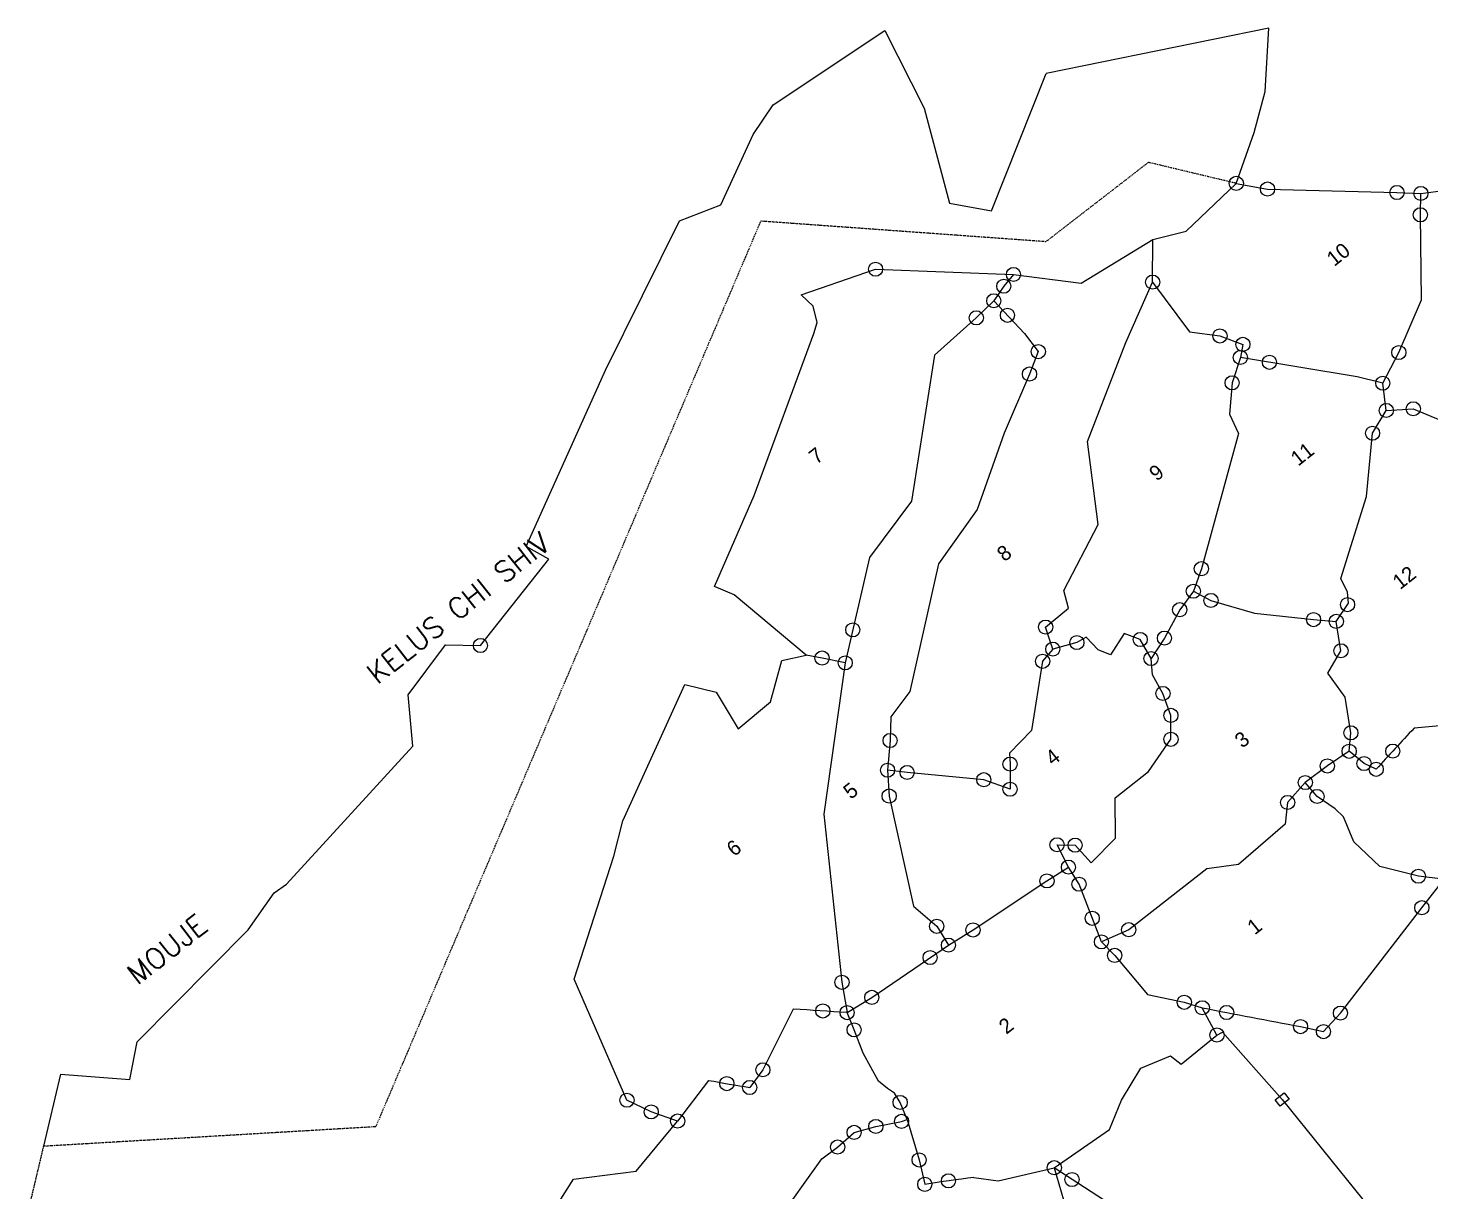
# Model space of a CAD drawing. Header units: metres. Extents: x 348758 to 350592, y 1757753 to 1760169.
# Drawn here: x 348774 to 349618, y 1759469 to 1760169 of the extents above; entities that cross this region are included whole.
import ezdxf

# ---------------------------------------------------------------- set-up
doc = ezdxf.new("R2010")
doc.units = ezdxf.units.M
doc.header["$MEASUREMENT"] = 0
doc.linetypes.add('DASHDOT', pattern=[1, 0.5, -0.25, 0, -0.25])
for name, color, linetype in [('OFF', 1, 'Continuous'), ('POLY_PARCEL', 6, 'Continuous'), ('POLY_WATER', 4, 'Continuous'), ('TEXT_MAPOUT', 7, 'Continuous'), ('TEXT_PARCEL', 7, 'Continuous'), ('V_BOUND_LINE', 7, 'Continuous'), ('V_BOUND_STREAM_LINE', 7, 'DASHDOT')]:
    doc.layers.add(name, color=color, linetype=linetype)
doc.styles.get("Standard").update_dxf_attribs({"font": 'simplex.shx'})
doc.styles.add('TEXT_MAP', font='')
doc.styles.get('TEXT_MAP').set_extended_font_data('Kruti Dev 050')

msp = doc.modelspace()

# ---------------------------------------------------------------- linework, layer by layer
msp.add_lwpolyline([(349524.59, 1759523.95), (349530.05, 1759528.26), (349533.04, 1759524.48), (349527.57, 1759520.17)], close=True)
for centre in [(349501.22, 1760075.8), (349520.03, 1760072.41), (349597.97, 1760070.32), (349612.36, 1760069.75), (349612.08, 1760056.87), (349284.02, 1760024.12), (349367.05, 1760020.99), (349361.24, 1760013.89), (349450.85, 1760016.37), (349355.19, 1760005.13), (349344.69, 1759994.85), (349363.44, 1759996.37), (349491.4, 1759983.96), (349505.21, 1759978.88), (349382.02, 1759974.51), (349503.7, 1759970.99), (349521.18, 1759968.09), (349599.11, 1759973.95), (349376.72, 1759961.02), (349498.73, 1759955.72), (349589.44, 1759955.49), (349591.53, 1759939.1), (349607.79, 1759940.08), (349583.28, 1759925.37), (349480.19, 1759843.81), (349475.41, 1759830.25), (349486, 1759824.69), (349467.18, 1759819.11), (349568.22, 1759822.18), (349386.44, 1759808.66), (349547.75, 1759813.13), (349561.46, 1759812.11), (349270.32, 1759806.99), (349405.25, 1759799.33), (349443.37, 1759801.18), (349457.95, 1759802.03), (349046.12, 1759797.57), (349390.75, 1759795.41), (349564.25, 1759794.4), (349251.79, 1759790.04), (349265.74, 1759787.11), (349384.62, 1759788.06), (349449.92, 1759789.7), (349457.08, 1759768.7), (349461.84, 1759755.51), (349292.77, 1759740.38), (349461.89, 1759741.12), (349570.23, 1759745), (349569.2, 1759733.88), (349595.44, 1759733.98), (349365.02, 1759726.15), (349556.05, 1759725.04), (349578.13, 1759726.49), (349585.5, 1759723.04), (349291.25, 1759722.5), (349303.02, 1759721.12), (349349.18, 1759716.77), (349542.77, 1759715.07), (349292.22, 1759706.95), (349364.99, 1759711.06), (349549.86, 1759706.67), (349532.13, 1759703.06), (349393.32, 1759677.57), (349404.17, 1759677.35), (349400.15, 1759664.14), (349387.24, 1759655.83), (349610.88, 1759658.67), (349406.55, 1759653.86), (349612.96, 1759639.69), (349414.5, 1759633.34), (349320.85, 1759628.51), (349342.7, 1759626.31), (349436.45, 1759626.44), (349327.93, 1759617.16), (349420.03, 1759619.14), (349316.87, 1759609.68), (349428, 1759611.01), (349263.8, 1759594.78), (349281.75, 1759585.72), (349469.91, 1759582.76), (349480.76, 1759579.47), (349252.29, 1759577.53), (349266.91, 1759576.52), (349495.41, 1759576.6), (349563.96, 1759576.26), (349271.12, 1759566.14), (349489.59, 1759563.06), (349539.94, 1759568.12), (349553.71, 1759565.07), (349216.17, 1759542.11), (349194.48, 1759533.77), (349208.24, 1759531.46), (349134.36, 1759523.79), (349298.85, 1759522.47), (349148.96, 1759516.75), (349164.87, 1759511.24), (349271.11, 1759504.43), (349284.2, 1759508.02), (349299.66, 1759511.06), (349261.18, 1759495.62), (349310.27, 1759487.83), (349391.65, 1759483.15), (349313.66, 1759473.15), (349327.92, 1759475.25), (349402.31, 1759476.03)]:
    msp.add_circle(centre, 4.26)
at = {"layer": 'OFF'}
for p, q in [((349520.88, 1760169.32), (349386.73, 1760142.02)), ((348793.28, 1759539.49), (348782.97, 1759496.03))]:
    msp.add_line(p, q, dxfattribs=at)
at = {"layer": 'POLY_PARCEL'}
for p, q in [((349612.08, 1760056.87), (349612.36, 1760069.75)), ((349612.67, 1760005.79), (349612.08, 1760056.87)), ((349450.85, 1760016.37), (349450.96, 1760042.07)), ((349367.05, 1760020.99), (349361.24, 1760013.89)), ((349434.72, 1759979.93), (349450.85, 1760016.37)), ((349450.85, 1760016.37), (349472.96, 1759986.41)), ((349361.24, 1760013.89), (349355.19, 1760005.13)), ((349599.11, 1759973.95), (349612.67, 1760005.79)), ((349355.19, 1760005.13), (349344.69, 1759994.85)), ((349355.19, 1760005.13), (349373.67, 1759985.51)), ((349344.69, 1759994.85), (349319.57, 1759972.36)), ((349373.67, 1759985.51), (349382.02, 1759974.51)), ((349472.96, 1759986.41), (349491.4, 1759983.96)), ((349491.4, 1759983.96), (349505.21, 1759978.88)), ((349319.57, 1759972.36), (349305.61, 1759884.56)), ((349382.02, 1759974.51), (349376.72, 1759961.02)), ((349411.55, 1759920.4), (349434.72, 1759979.93)), ((349505.21, 1759978.88), (349503.7, 1759970.99)), ((349589.44, 1759955.49), (349599.11, 1759973.95)), ((349503.7, 1759970.99), (349498.73, 1759955.72)), ((349574.03, 1759959.31), (349503.7, 1759970.99)), ((349376.72, 1759961.02), (349361.54, 1759925.33)), ((349498.73, 1759955.72), (349497.08, 1759936.9)), ((349589.44, 1759955.49), (349574.03, 1759959.31)), ((349591.53, 1759939.1), (349589.44, 1759955.49)), ((349583.28, 1759925.37), (349591.53, 1759939.1)), ((349591.53, 1759939.1), (349607.79, 1759940.08)), ((349607.79, 1759940.08), (349632.48, 1759929.81)), ((349497.08, 1759936.9), (349502.63, 1759925.3)), ((349361.54, 1759925.33), (349345.16, 1759879.41)), ((349502.63, 1759925.3), (349480.19, 1759843.81)), ((349579.56, 1759887.22), (349583.28, 1759925.37)), ((349418.03, 1759870.36), (349411.55, 1759920.4)), ((349305.61, 1759884.56), (349280.48, 1759850.55)), ((349345.16, 1759879.41), (349321.98, 1759846.68)), ((349564.24, 1759838.01), (349579.56, 1759887.22)), ((349397.41, 1759830.72), (349418.03, 1759870.36)), ((349280.48, 1759850.55), (349265.74, 1759787.11)), ((349321.98, 1759846.68), (349304.61, 1759769.83)), ((349480.19, 1759843.81), (349475.41, 1759830.25)), ((349568.16, 1759829.77), (349564.24, 1759838.01)), ((349400.18, 1759820.02), (349397.41, 1759830.72)), ((349475.41, 1759830.25), (349467.18, 1759819.11)), ((349475.41, 1759830.25), (349486, 1759824.69)), ((349568.81, 1759823.06), (349568.16, 1759829.77)), ((349386.44, 1759808.66), (349400.18, 1759820.02)), ((349486, 1759824.69), (349512.18, 1759817.01)), ((349561.46, 1759812.11), (349568.81, 1759823.06)), ((349467.18, 1759819.11), (349457.95, 1759802.03)), ((349512.18, 1759817.01), (349547.75, 1759813.13)), ((349547.75, 1759813.13), (349561.46, 1759812.11)), ((349564.25, 1759794.4), (349561.46, 1759812.11)), ((349390.75, 1759795.41), (349386.44, 1759808.66)), ((349433.62, 1759804.78), (349425.45, 1759792.05)), ((349443.37, 1759801.18), (349433.62, 1759804.78)), ((349390.75, 1759795.41), (349384.62, 1759788.06)), ((349405.25, 1759799.33), (349390.75, 1759795.41)), ((349410.89, 1759802.53), (349405.25, 1759799.33)), ((349418.08, 1759795.02), (349410.89, 1759802.53)), ((349425.45, 1759792.05), (349418.08, 1759795.02)), ((349449.92, 1759789.7), (349443.37, 1759801.18)), ((349457.95, 1759802.03), (349449.92, 1759789.7)), ((349251.79, 1759790.04), (349242.24, 1759791.66)), ((349265.74, 1759787.11), (349251.79, 1759790.04)), ((349265.74, 1759787.11), (349252.96, 1759696.04)), ((349384.62, 1759788.06), (349377.94, 1759746.39)), ((349450.69, 1759779.98), (349449.92, 1759789.7)), ((349556.32, 1759780.92), (349564.25, 1759794.4)), ((349457.08, 1759768.7), (349450.69, 1759779.98)), ((349566.71, 1759766.45), (349556.32, 1759780.92)), ((349304.61, 1759769.83), (349293.32, 1759754.72)), ((349461.84, 1759755.51), (349457.08, 1759768.7)), ((349570.23, 1759745), (349566.71, 1759766.45)), ((349293.32, 1759754.72), (349292.77, 1759740.38)), ((349461.89, 1759741.12), (349461.84, 1759755.51)), ((349377.94, 1759746.39), (349364.76, 1759732.84)), ((349569.2, 1759733.88), (349570.23, 1759745)), ((349623.75, 1759749.11), (349608.31, 1759747.75)), ((349292.77, 1759740.38), (349291.25, 1759722.5)), ((349448.36, 1759721.65), (349461.89, 1759741.12)), ((349364.76, 1759732.84), (349365.02, 1759726.15)), ((349569.2, 1759733.88), (349556.05, 1759725.04)), ((349578.13, 1759726.49), (349569.2, 1759733.88)), ((349291.25, 1759722.5), (349292.22, 1759706.95)), ((349303.02, 1759721.12), (349291.25, 1759722.5)), ((349349.18, 1759716.77), (349303.02, 1759721.12)), ((349365.02, 1759726.15), (349364.99, 1759711.06)), ((349428.23, 1759705.76), (349448.36, 1759721.65)), ((349556.05, 1759725.04), (349542.77, 1759715.07)), ((349585.5, 1759723.04), (349578.13, 1759726.49)), ((349364.99, 1759711.06), (349349.18, 1759716.77)), ((349542.77, 1759715.07), (349532.13, 1759703.06)), ((349549.86, 1759706.67), (349542.77, 1759715.07)), ((349292.22, 1759706.95), (349306.85, 1759640.68)), ((349428.53, 1759681.52), (349428.23, 1759705.76)), ((349532.13, 1759703.06), (349530.72, 1759690.05)), ((349560.81, 1759699.33), (349549.86, 1759706.67)), ((349252.96, 1759696.04), (349263.8, 1759594.78)), ((349565.71, 1759694.44), (349560.81, 1759699.33)), ((349571.99, 1759679.29), (349565.71, 1759694.44)), ((349530.72, 1759690.05), (349502.48, 1759665.69)), ((349400.15, 1759664.14), (349393.32, 1759677.57)), ((349393.32, 1759677.57), (349404.17, 1759677.35)), ((349404.17, 1759677.35), (349413.8, 1759666.75)), ((349413.8, 1759666.75), (349428.53, 1759681.52)), ((349587.66, 1759664.56), (349571.99, 1759679.29)), ((349387.24, 1759655.83), (349400.15, 1759664.14)), ((349406.55, 1759653.86), (349400.15, 1759664.14)), ((349483.43, 1759663.02), (349436.45, 1759626.44)), ((349502.48, 1759665.69), (349483.43, 1759663.02)), ((349610.88, 1759658.67), (349587.66, 1759664.56)), ((349342.7, 1759626.31), (349387.24, 1759655.83)), ((349420.03, 1759619.14), (349406.55, 1759653.86)), ((349625.65, 1759656.82), (349610.88, 1759658.67)), ((349612.96, 1759639.69), (349622.97, 1759652.52)), ((349306.85, 1759640.68), (349320.85, 1759628.51)), ((349563.96, 1759576.26), (349612.96, 1759639.69)), ((349320.85, 1759628.51), (349327.93, 1759617.16)), ((349327.93, 1759617.16), (349342.7, 1759626.31)), ((349436.45, 1759626.44), (349420.03, 1759619.14)), ((349281.75, 1759585.72), (349327.93, 1759617.16)), ((349420.03, 1759619.14), (349428, 1759611.01)), ((349428, 1759611.01), (349447.69, 1759587.38)), ((349263.8, 1759594.78), (349266.91, 1759576.52)), ((349266.91, 1759576.52), (349281.75, 1759585.72)), ((349447.69, 1759587.38), (349469.91, 1759582.76)), ((349234.51, 1759578.56), (349216.17, 1759542.11)), ((349271.12, 1759566.14), (349266.91, 1759576.52)), ((349469.91, 1759582.76), (349480.76, 1759579.47)), ((349489.59, 1759563.06), (349480.76, 1759579.47)), ((349553.71, 1759565.07), (349563.96, 1759576.26)), ((349539.94, 1759568.12), (349553.71, 1759565.07)), ((349276.47, 1759552.04), (349271.12, 1759566.14)), ((349467.94, 1759545.5), (349489.59, 1759563.06)), ((349489.59, 1759563.06), (349492.96, 1759564.78)), ((349492.96, 1759564.78), (349528.81, 1759524.22)), ((349285.81, 1759535.32), (349276.47, 1759552.04)), ((349443.84, 1759543.03), (349461.65, 1759550.46)), ((349461.65, 1759550.46), (349467.94, 1759545.5)), ((349216.17, 1759542.11), (349208.24, 1759531.46)), ((349432.05, 1759523.78), (349443.84, 1759543.03)), ((349183.49, 1759535.76), (349164.87, 1759511.24)), ((349291.22, 1759530.91), (349285.81, 1759535.32)), ((349295.46, 1759527.99), (349291.22, 1759530.91)), ((349298.85, 1759522.47), (349295.46, 1759527.99)), ((349528.81, 1759524.22), (349577.38, 1759463.99)), ((349303.03, 1759512.28), (349298.85, 1759522.47)), ((349424.91, 1759506.17), (349432.05, 1759523.78)), ((349271.11, 1759504.43), (349284.2, 1759508.02)), ((349284.2, 1759508.02), (349299.66, 1759511.06)), ((349299.66, 1759511.06), (349303.03, 1759512.28)), ((349303.03, 1759512.28), (349310.27, 1759487.83)), ((349261.18, 1759495.62), (349271.11, 1759504.43)), ((349391.65, 1759483.15), (349424.91, 1759506.17)), ((349251.67, 1759488.47), (349261.18, 1759495.62)), ((349202.95, 1759420.6), (349251.67, 1759488.47)), ((349310.27, 1759487.83), (349313.66, 1759473.15)), ((349357.84, 1759475.25), (349391.65, 1759483.15)), ((349402.31, 1759476.03), (349391.65, 1759483.15)), ((349391.65, 1759483.15), (349397.2, 1759463.9)), ((349343.25, 1759477.23), (349357.84, 1759475.25)), ((349436.83, 1759453.88), (349402.31, 1759476.03))]:
    msp.add_line(p, q, dxfattribs=at)
for centre, radius, start, end in [((350471.83, 1758927.76), 1190.82, 136.48153, 138.09944), ((349159.5, 1758127.67), 1452.83, 85.76025, 87.04034), ((350599.77, 1765256.9), 5786.66, 258.850078, 259.446731), ((349368.45, 1760526.88), 1008.23, 259.42898, 260.85701), ((349441.71, 1758653.66), 829.43, 96.81774, 98.8812)]:
    msp.add_arc(centre, radius, start, end, dxfattribs=at)
at = {"layer": 'POLY_WATER'}
for p, q in [((349222.42, 1760123.17), (349289.62, 1760167.77)), ((349289.62, 1760167.77), (349313.35, 1760121.13)), ((349518.57, 1760131.19), (349520.88, 1760169.32)), ((349353.77, 1760059.21), (349386.73, 1760142.02)), ((349512.08, 1760106.44), (349518.57, 1760131.19)), ((349210.41, 1760105.23), (349222.42, 1760123.17)), ((349313.35, 1760121.13), (349328.52, 1760063.88)), ((349190.77, 1760062.81), (349210.41, 1760105.23)), ((349501.22, 1760075.8), (349512.08, 1760106.44)), ((349470.96, 1760047.01), (349501.22, 1760075.8)), ((349165.99, 1760053.24), (349190.77, 1760062.81)), ((349328.52, 1760063.88), (349353.77, 1760059.21)), ((349121.4, 1759963.42), (349165.99, 1760053.24)), ((349407.81, 1760015.77), (349450.96, 1760042.07)), ((349450.96, 1760042.07), (349470.96, 1760047.01)), ((349239.14, 1760008.8), (349284.02, 1760024.12)), ((349284.02, 1760024.12), (349367.05, 1760020.99)), ((349367.05, 1760020.99), (349407.81, 1760015.77)), ((349246.55, 1760001.9), (349239.14, 1760008.8)), ((349248.95, 1759992.02), (349246.55, 1760001.9)), ((349246.8, 1759985.41), (349248.95, 1759992.02)), ((349211, 1759887.86), (349246.8, 1759985.41)), ((349073.58, 1759857.22), (349121.4, 1759963.42)), ((349186.97, 1759833.06), (349211, 1759887.86)), ((349087.3, 1759849.59), (349073.58, 1759857.22)), ((349046.12, 1759797.57), (349087.3, 1759849.59)), ((349198.84, 1759828.17), (349186.97, 1759833.06)), ((349242.24, 1759791.66), (349198.84, 1759828.17)), ((349002.61, 1759767.83), (349025.09, 1759797.88)), ((349025.09, 1759797.88), (349046.12, 1759797.57)), ((349220.68, 1759763.6), (349227.56, 1759788.61)), ((349227.56, 1759788.61), (349242.24, 1759791.66)), ((349131.95, 1759692.04), (349169.16, 1759774.12)), ((349169.16, 1759774.12), (349187.96, 1759769.39)), ((349187.96, 1759769.39), (349201.35, 1759747.34)), ((349005.42, 1759736.97), (349002.61, 1759767.83)), ((349201.35, 1759747.34), (349220.68, 1759763.6)), ((348929.36, 1759653.86), (349005.42, 1759736.97)), ((349126.38, 1759670.83), (349131.95, 1759692.04)), ((349102.47, 1759596.74), (349126.38, 1759670.83)), ((348921.87, 1759648.71), (348929.36, 1759653.86)), ((348906.34, 1759626.45), (348921.87, 1759648.71)), ((348839.45, 1759559.03), (348906.34, 1759626.45)), ((349134.36, 1759523.79), (349102.47, 1759596.74)), ((348835.05, 1759536.32), (348839.45, 1759559.03)), ((348793.28, 1759539.49), (348835.05, 1759536.32)), ((349148.96, 1759516.75), (349134.36, 1759523.79)), ((349164.87, 1759511.24), (349148.96, 1759516.75)), ((349139.97, 1759481.04), (349164.87, 1759511.24)), ((349073.92, 1759431.91), (349102.07, 1759476.22)), ((349102.07, 1759476.22), (349139.97, 1759481.04))]:
    msp.add_line(p, q, dxfattribs=at)
at = {"layer": 'V_BOUND_LINE'}
for p, q in [((349501.22, 1760075.8), (349520.03, 1760072.41)), ((349520.03, 1760072.41), (349597.97, 1760070.32)), ((349597.97, 1760070.32), (349612.36, 1760069.75)), ((349612.36, 1760069.75), (349624.4, 1760071.3))]:
    msp.add_line(p, q, dxfattribs=at)
at = {"layer": 'V_BOUND_STREAM_LINE'}
for p, q in [((349448.32, 1760088.44), (349386.57, 1760040.67)), ((349501.22, 1760075.8), (349448.32, 1760088.44)), ((349214.85, 1760053.07), (348983.07, 1759507.81)), ((349386.57, 1760040.67), (349214.85, 1760053.07)), ((348983.07, 1759507.81), (348782.97, 1759496.03)), ((348782.97, 1759496.03), (348773.73, 1759457.1))]:
    msp.add_line(p, q, dxfattribs=at)

# ---------------------------------------------------------------- texts
at = {"layer": 'TEXT_MAPOUT'}
for s, height, p in [('KELUS CHI SHIV', 12.5073, (348983.98, 1759773.81)), ('MOUJE', 12.507, (348839.6, 1759592.73))]:
    msp.add_text(s, height=height, rotation=38.29167, dxfattribs=at).set_placement(p)
at = {"layer": 'TEXT_PARCEL', "style": 'TEXT_MAP'}
for s, height, p in [('10', 9.005, (349560.17, 1760025.4)), ('7', 9.01, (349248.46, 1759906.27)), ('11', 9.005, (349538.5, 1759905.2)), ('9', 9.01, (349453.29, 1759896.15)), ('8', 9.01, (349361.63, 1759847.65)), ('12', 9.005, (349599.85, 1759830.83)), ('3', 9.01, (349504.82, 1759735.38)), ('4', 9.01, (349390.79, 1759724.85)), ('5', 9.01, (349269.14, 1759704.59)), ('6', 9.01, (349198.89, 1759670.12)), ('1', 9.01, (349512.36, 1759622.96)), ('2', 9.01, (349362.78, 1759563.1))]:
    msp.add_text(s, height=height, rotation=38.29167, dxfattribs=at).set_placement(p)

doc.saveas('drawing.dxf')
